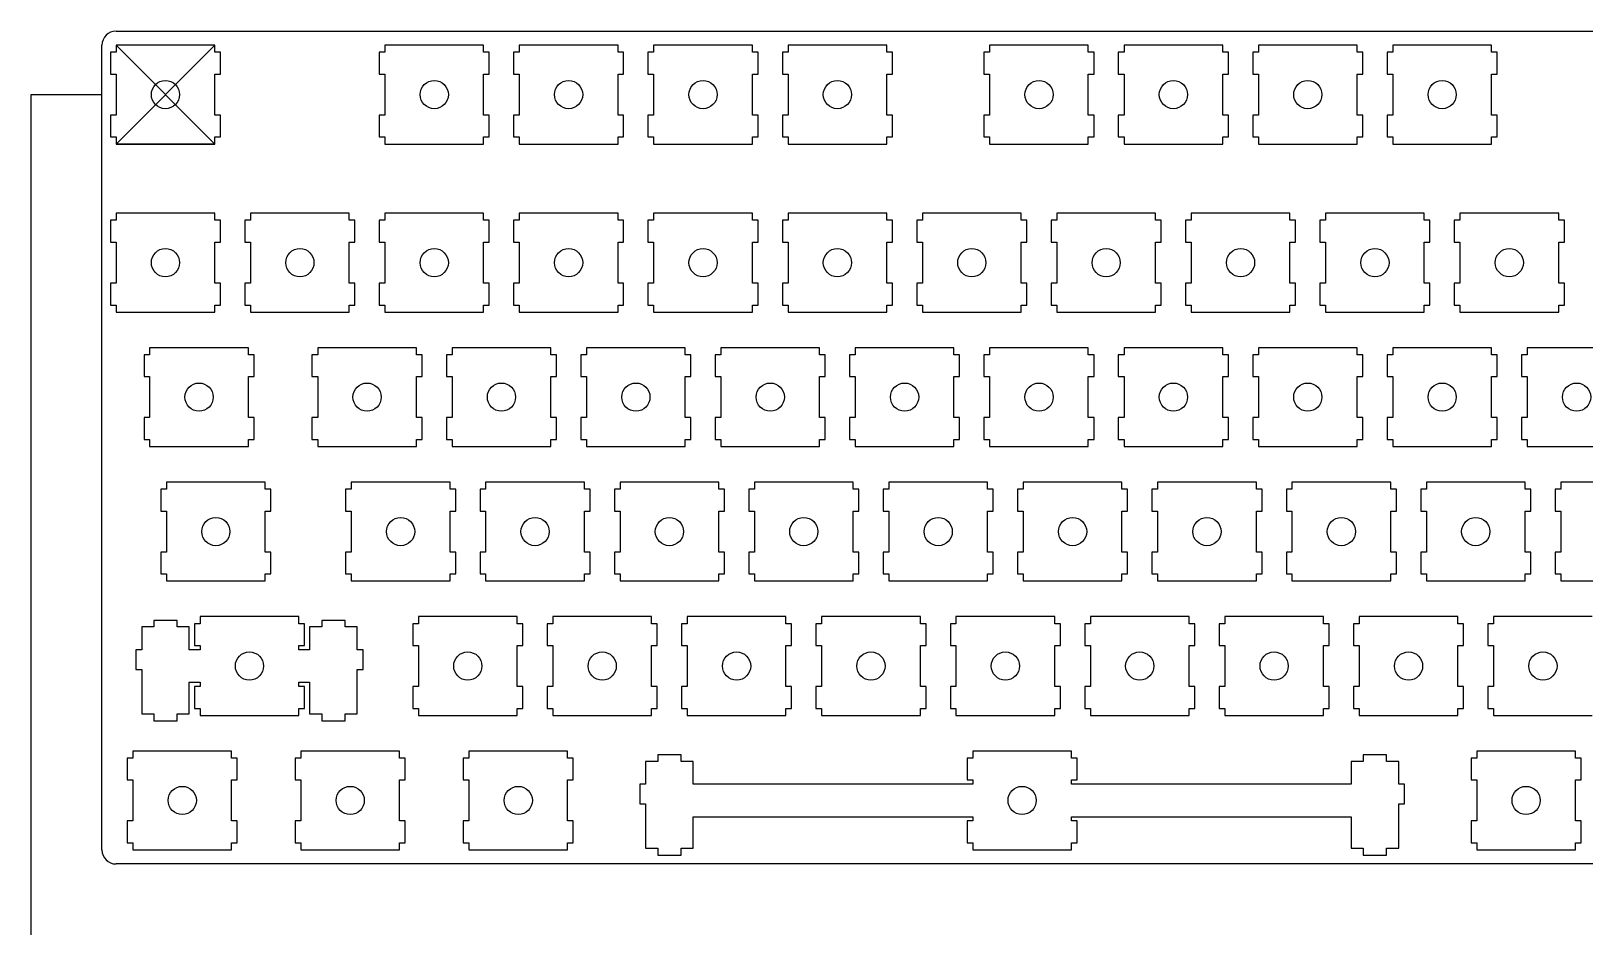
# Model space of a CAD drawing. Header units: centimetres. Extents: x 0 to 357, y 0 to 128.
# Drawn here: x 0 to 220.3, y 0 to 128.1 of the extents above; entities that cross this region are included whole.
import ezdxf

# ---------------------------------------------------------------- set-up
doc = ezdxf.new("R2010")
doc.units = ezdxf.units.CM

msp = doc.modelspace()

# ---------------------------------------------------------------- linework, layer by layer
for p, q in [((12.05, 128.06), (354.66, 128.06)), ((10.05, 12.05), (10.05, 126.06)), ((12.05, 126.06), (26.05, 112.06)), ((12.05, 112.06), (26.05, 126.06)), ((0, 0), (0, 119.06)), ((0, 119.06), (10.05, 119.06)), ((26.05, 112.06), (12.05, 112.06)), ((354.66, 10.05), (12.05, 10.05))]:
    msp.add_line(p, q)
at = {"color": 0}
for p, q in [((12.05, 126.06), (12.05, 125.06)), ((26.05, 126.06), (12.05, 126.06)), ((26.05, 125.06), (26.05, 126.06)), ((50.15, 126.06), (50.15, 125.06)), ((64.15, 126.06), (50.15, 126.06)), ((64.15, 125.06), (64.15, 126.06)), ((69.2, 126.06), (69.2, 125.06)), ((83.2, 126.06), (69.2, 126.06)), ((83.2, 125.06), (83.2, 126.06)), ((88.25, 126.06), (88.25, 125.06)), ((102.25, 126.06), (88.25, 126.06)), ((102.25, 125.06), (102.25, 126.06)), ((107.3, 126.06), (107.3, 125.06)), ((121.3, 126.06), (107.3, 126.06)), ((121.3, 125.06), (121.3, 126.06)), ((135.88, 126.06), (135.88, 125.06)), ((149.87, 126.06), (135.88, 126.06)), ((149.87, 125.06), (149.87, 126.06)), ((154.93, 126.06), (154.93, 125.06)), ((168.92, 126.06), (154.93, 126.06)), ((168.92, 125.06), (168.92, 126.06)), ((173.98, 126.06), (173.98, 125.06)), ((187.97, 126.06), (173.98, 126.06)), ((187.97, 125.06), (187.97, 126.06)), ((193.03, 126.06), (193.03, 125.06)), ((207.02, 126.06), (193.03, 126.06)), ((207.02, 125.06), (207.02, 126.06)), ((12.05, 125.06), (11.25, 125.06)), ((11.25, 125.06), (11.25, 121.96)), ((26.85, 125.06), (26.05, 125.06)), ((26.85, 121.96), (26.85, 125.06)), ((50.15, 125.06), (49.35, 125.06)), ((49.35, 125.06), (49.35, 121.96)), ((64.95, 125.06), (64.15, 125.06)), ((64.95, 121.96), (64.95, 125.06)), ((69.2, 125.06), (68.4, 125.06)), ((68.4, 125.06), (68.4, 121.96)), ((84, 125.06), (83.2, 125.06)), ((84, 121.96), (84, 125.06)), ((88.25, 125.06), (87.45, 125.06)), ((87.45, 125.06), (87.45, 121.96)), ((103.05, 125.06), (102.25, 125.06)), ((103.05, 121.96), (103.05, 125.06)), ((107.3, 125.06), (106.5, 125.06)), ((106.5, 125.06), (106.5, 121.96)), ((122.1, 125.06), (121.3, 125.06)), ((122.1, 121.96), (122.1, 125.06)), ((135.88, 125.06), (135.07, 125.06)), ((135.07, 125.06), (135.07, 121.96)), ((150.68, 125.06), (149.87, 125.06)), ((150.68, 121.96), (150.68, 125.06)), ((154.93, 125.06), (154.12, 125.06)), ((154.12, 125.06), (154.12, 121.96)), ((169.73, 125.06), (168.92, 125.06)), ((169.73, 121.96), (169.73, 125.06)), ((173.98, 125.06), (173.17, 125.06)), ((173.17, 125.06), (173.17, 121.96)), ((188.78, 125.06), (187.97, 125.06)), ((188.78, 121.96), (188.78, 125.06)), ((193.03, 125.06), (192.22, 125.06)), ((192.22, 125.06), (192.22, 121.96)), ((207.83, 125.06), (207.02, 125.06)), ((207.83, 121.96), (207.83, 125.06)), ((11.25, 121.96), (12.05, 121.96)), ((12.05, 121.96), (12.05, 116.16)), ((26.05, 116.16), (26.05, 121.96)), ((26.05, 121.96), (26.85, 121.96)), ((49.35, 121.96), (50.15, 121.96)), ((50.15, 121.96), (50.15, 116.16)), ((64.15, 116.16), (64.15, 121.96)), ((64.15, 121.96), (64.95, 121.96)), ((68.4, 121.96), (69.2, 121.96)), ((69.2, 121.96), (69.2, 116.16)), ((83.2, 116.16), (83.2, 121.96)), ((83.2, 121.96), (84, 121.96)), ((87.45, 121.96), (88.25, 121.96)), ((88.25, 121.96), (88.25, 116.16)), ((102.25, 116.16), (102.25, 121.96)), ((102.25, 121.96), (103.05, 121.96)), ((106.5, 121.96), (107.3, 121.96)), ((107.3, 121.96), (107.3, 116.16)), ((121.3, 116.16), (121.3, 121.96)), ((121.3, 121.96), (122.1, 121.96)), ((135.07, 121.96), (135.88, 121.96)), ((135.88, 121.96), (135.88, 116.16)), ((149.87, 116.16), (149.87, 121.96)), ((149.87, 121.96), (150.68, 121.96)), ((154.12, 121.96), (154.93, 121.96)), ((154.93, 121.96), (154.93, 116.16)), ((168.92, 116.16), (168.92, 121.96)), ((168.92, 121.96), (169.73, 121.96)), ((173.17, 121.96), (173.98, 121.96)), ((173.98, 121.96), (173.98, 116.16)), ((187.97, 116.16), (187.97, 121.96)), ((187.97, 121.96), (188.78, 121.96)), ((192.22, 121.96), (193.03, 121.96)), ((193.03, 121.96), (193.03, 116.16)), ((207.02, 116.16), (207.02, 121.96)), ((207.02, 121.96), (207.83, 121.96)), ((12.05, 116.16), (11.25, 116.16)), ((11.25, 116.16), (11.25, 113.06)), ((26.85, 116.16), (26.05, 116.16)), ((26.85, 113.06), (26.85, 116.16)), ((50.15, 116.16), (49.35, 116.16)), ((49.35, 116.16), (49.35, 113.06)), ((64.95, 116.16), (64.15, 116.16)), ((64.95, 113.06), (64.95, 116.16)), ((69.2, 116.16), (68.4, 116.16)), ((68.4, 116.16), (68.4, 113.06)), ((84, 116.16), (83.2, 116.16)), ((84, 113.06), (84, 116.16)), ((88.25, 116.16), (87.45, 116.16)), ((87.45, 116.16), (87.45, 113.06)), ((103.05, 116.16), (102.25, 116.16)), ((103.05, 113.06), (103.05, 116.16)), ((107.3, 116.16), (106.5, 116.16)), ((106.5, 116.16), (106.5, 113.06)), ((122.1, 116.16), (121.3, 116.16)), ((122.1, 113.06), (122.1, 116.16)), ((135.88, 116.16), (135.07, 116.16)), ((135.07, 116.16), (135.07, 113.06)), ((150.68, 116.16), (149.87, 116.16)), ((150.68, 113.06), (150.68, 116.16)), ((154.93, 116.16), (154.12, 116.16)), ((154.12, 116.16), (154.12, 113.06)), ((169.73, 116.16), (168.92, 116.16)), ((169.73, 113.06), (169.73, 116.16)), ((173.98, 116.16), (173.17, 116.16)), ((173.17, 116.16), (173.17, 113.06)), ((188.78, 116.16), (187.97, 116.16)), ((188.78, 113.06), (188.78, 116.16)), ((193.03, 116.16), (192.22, 116.16)), ((192.22, 116.16), (192.22, 113.06)), ((207.83, 116.16), (207.02, 116.16)), ((207.83, 113.06), (207.83, 116.16)), ((11.25, 113.06), (12.05, 113.06)), ((12.05, 113.06), (12.05, 112.06)), ((26.05, 112.06), (26.05, 113.06)), ((26.05, 113.06), (26.85, 113.06)), ((49.35, 113.06), (50.15, 113.06)), ((50.15, 113.06), (50.15, 112.06)), ((64.15, 112.06), (64.15, 113.06)), ((64.15, 113.06), (64.95, 113.06)), ((68.4, 113.06), (69.2, 113.06)), ((69.2, 113.06), (69.2, 112.06)), ((83.2, 112.06), (83.2, 113.06)), ((83.2, 113.06), (84, 113.06)), ((87.45, 113.06), (88.25, 113.06)), ((88.25, 113.06), (88.25, 112.06)), ((102.25, 112.06), (102.25, 113.06)), ((102.25, 113.06), (103.05, 113.06)), ((106.5, 113.06), (107.3, 113.06)), ((107.3, 113.06), (107.3, 112.06)), ((121.3, 112.06), (121.3, 113.06)), ((121.3, 113.06), (122.1, 113.06)), ((135.07, 113.06), (135.88, 113.06)), ((135.88, 113.06), (135.88, 112.06)), ((149.87, 112.06), (149.87, 113.06)), ((149.87, 113.06), (150.68, 113.06)), ((154.12, 113.06), (154.93, 113.06)), ((154.93, 113.06), (154.93, 112.06)), ((168.92, 112.06), (168.92, 113.06)), ((168.92, 113.06), (169.73, 113.06)), ((173.17, 113.06), (173.98, 113.06)), ((173.98, 113.06), (173.98, 112.06)), ((187.97, 112.06), (187.97, 113.06)), ((187.97, 113.06), (188.78, 113.06)), ((192.22, 113.06), (193.03, 113.06)), ((193.03, 113.06), (193.03, 112.06)), ((207.02, 112.06), (207.02, 113.06)), ((207.02, 113.06), (207.83, 113.06)), ((12.05, 112.06), (26.05, 112.06)), ((50.15, 112.06), (64.15, 112.06)), ((69.2, 112.06), (83.2, 112.06)), ((88.25, 112.06), (102.25, 112.06)), ((107.3, 112.06), (121.3, 112.06)), ((135.88, 112.06), (149.87, 112.06)), ((154.93, 112.06), (168.92, 112.06)), ((173.98, 112.06), (187.97, 112.06)), ((193.03, 112.06), (207.02, 112.06)), ((12.05, 102.25), (12.05, 101.25)), ((26.05, 102.25), (12.05, 102.25)), ((26.05, 101.25), (26.05, 102.25)), ((31.1, 102.25), (31.1, 101.25)), ((45.1, 102.25), (31.1, 102.25)), ((45.1, 101.25), (45.1, 102.25)), ((50.15, 102.25), (50.15, 101.25)), ((64.15, 102.25), (50.15, 102.25)), ((64.15, 101.25), (64.15, 102.25)), ((69.2, 102.25), (69.2, 101.25)), ((83.2, 102.25), (69.2, 102.25)), ((83.2, 101.25), (83.2, 102.25)), ((88.25, 102.25), (88.25, 101.25)), ((102.25, 102.25), (88.25, 102.25)), ((102.25, 101.25), (102.25, 102.25)), ((107.3, 102.25), (107.3, 101.25)), ((121.3, 102.25), (107.3, 102.25)), ((121.3, 101.25), (121.3, 102.25)), ((126.35, 102.25), (126.35, 101.25)), ((140.35, 102.25), (126.35, 102.25)), ((140.35, 101.25), (140.35, 102.25)), ((145.4, 102.25), (145.4, 101.25)), ((159.4, 102.25), (145.4, 102.25)), ((159.4, 101.25), (159.4, 102.25)), ((164.45, 102.25), (164.45, 101.25)), ((178.45, 102.25), (164.45, 102.25)), ((178.45, 101.25), (178.45, 102.25)), ((183.5, 102.25), (183.5, 101.25)), ((197.5, 102.25), (183.5, 102.25)), ((197.5, 101.25), (197.5, 102.25)), ((202.55, 102.25), (202.55, 101.25)), ((216.55, 102.25), (202.55, 102.25)), ((216.55, 101.25), (216.55, 102.25)), ((12.05, 101.25), (11.25, 101.25)), ((11.25, 101.25), (11.25, 98.15)), ((26.85, 101.25), (26.05, 101.25)), ((26.85, 98.15), (26.85, 101.25)), ((31.1, 101.25), (30.3, 101.25)), ((30.3, 101.25), (30.3, 98.15)), ((45.9, 101.25), (45.1, 101.25)), ((45.9, 98.15), (45.9, 101.25)), ((50.15, 101.25), (49.35, 101.25)), ((49.35, 101.25), (49.35, 98.15)), ((64.95, 101.25), (64.15, 101.25)), ((64.95, 98.15), (64.95, 101.25)), ((69.2, 101.25), (68.4, 101.25)), ((68.4, 101.25), (68.4, 98.15)), ((84, 101.25), (83.2, 101.25)), ((84, 98.15), (84, 101.25)), ((88.25, 101.25), (87.45, 101.25)), ((87.45, 101.25), (87.45, 98.15)), ((103.05, 101.25), (102.25, 101.25)), ((103.05, 98.15), (103.05, 101.25)), ((107.3, 101.25), (106.5, 101.25)), ((106.5, 101.25), (106.5, 98.15)), ((122.1, 101.25), (121.3, 101.25)), ((122.1, 98.15), (122.1, 101.25)), ((126.35, 101.25), (125.55, 101.25)), ((125.55, 101.25), (125.55, 98.15)), ((141.15, 101.25), (140.35, 101.25)), ((141.15, 98.15), (141.15, 101.25)), ((145.4, 101.25), (144.6, 101.25)), ((144.6, 101.25), (144.6, 98.15)), ((160.2, 101.25), (159.4, 101.25)), ((160.2, 98.15), (160.2, 101.25)), ((164.45, 101.25), (163.65, 101.25)), ((163.65, 101.25), (163.65, 98.15)), ((179.25, 101.25), (178.45, 101.25)), ((179.25, 98.15), (179.25, 101.25)), ((183.5, 101.25), (182.7, 101.25)), ((182.7, 101.25), (182.7, 98.15)), ((198.3, 101.25), (197.5, 101.25)), ((198.3, 98.15), (198.3, 101.25)), ((202.55, 101.25), (201.75, 101.25)), ((201.75, 101.25), (201.75, 98.15)), ((217.35, 101.25), (216.55, 101.25)), ((217.35, 98.15), (217.35, 101.25)), ((11.25, 98.15), (12.05, 98.15)), ((12.05, 98.15), (12.05, 92.35)), ((26.05, 92.35), (26.05, 98.15)), ((26.05, 98.15), (26.85, 98.15)), ((30.3, 98.15), (31.1, 98.15)), ((31.1, 98.15), (31.1, 92.35)), ((45.1, 92.35), (45.1, 98.15)), ((45.1, 98.15), (45.9, 98.15)), ((49.35, 98.15), (50.15, 98.15)), ((50.15, 98.15), (50.15, 92.35)), ((64.15, 92.35), (64.15, 98.15)), ((64.15, 98.15), (64.95, 98.15)), ((68.4, 98.15), (69.2, 98.15)), ((69.2, 98.15), (69.2, 92.35)), ((83.2, 92.35), (83.2, 98.15)), ((83.2, 98.15), (84, 98.15)), ((87.45, 98.15), (88.25, 98.15)), ((88.25, 98.15), (88.25, 92.35)), ((102.25, 92.35), (102.25, 98.15)), ((102.25, 98.15), (103.05, 98.15)), ((106.5, 98.15), (107.3, 98.15)), ((107.3, 98.15), (107.3, 92.35)), ((121.3, 92.35), (121.3, 98.15)), ((121.3, 98.15), (122.1, 98.15)), ((125.55, 98.15), (126.35, 98.15)), ((126.35, 98.15), (126.35, 92.35)), ((140.35, 92.35), (140.35, 98.15)), ((140.35, 98.15), (141.15, 98.15)), ((144.6, 98.15), (145.4, 98.15)), ((145.4, 98.15), (145.4, 92.35)), ((159.4, 92.35), (159.4, 98.15)), ((159.4, 98.15), (160.2, 98.15)), ((163.65, 98.15), (164.45, 98.15)), ((164.45, 98.15), (164.45, 92.35)), ((178.45, 92.35), (178.45, 98.15)), ((178.45, 98.15), (179.25, 98.15)), ((182.7, 98.15), (183.5, 98.15)), ((183.5, 98.15), (183.5, 92.35)), ((197.5, 92.35), (197.5, 98.15)), ((197.5, 98.15), (198.3, 98.15)), ((201.75, 98.15), (202.55, 98.15)), ((202.55, 98.15), (202.55, 92.35)), ((216.55, 92.35), (216.55, 98.15)), ((216.55, 98.15), (217.35, 98.15)), ((12.05, 92.35), (11.25, 92.35)), ((11.25, 92.35), (11.25, 89.25)), ((26.85, 92.35), (26.05, 92.35)), ((26.85, 89.25), (26.85, 92.35)), ((31.1, 92.35), (30.3, 92.35)), ((30.3, 92.35), (30.3, 89.25)), ((45.9, 92.35), (45.1, 92.35)), ((45.9, 89.25), (45.9, 92.35)), ((50.15, 92.35), (49.35, 92.35)), ((49.35, 92.35), (49.35, 89.25)), ((64.95, 92.35), (64.15, 92.35)), ((64.95, 89.25), (64.95, 92.35)), ((69.2, 92.35), (68.4, 92.35)), ((68.4, 92.35), (68.4, 89.25)), ((84, 92.35), (83.2, 92.35)), ((84, 89.25), (84, 92.35)), ((88.25, 92.35), (87.45, 92.35)), ((87.45, 92.35), (87.45, 89.25)), ((103.05, 92.35), (102.25, 92.35)), ((103.05, 89.25), (103.05, 92.35)), ((107.3, 92.35), (106.5, 92.35)), ((106.5, 92.35), (106.5, 89.25)), ((122.1, 92.35), (121.3, 92.35)), ((122.1, 89.25), (122.1, 92.35)), ((126.35, 92.35), (125.55, 92.35)), ((125.55, 92.35), (125.55, 89.25)), ((141.15, 92.35), (140.35, 92.35)), ((141.15, 89.25), (141.15, 92.35)), ((145.4, 92.35), (144.6, 92.35)), ((144.6, 92.35), (144.6, 89.25)), ((160.2, 92.35), (159.4, 92.35)), ((160.2, 89.25), (160.2, 92.35)), ((164.45, 92.35), (163.65, 92.35)), ((163.65, 92.35), (163.65, 89.25)), ((179.25, 92.35), (178.45, 92.35)), ((179.25, 89.25), (179.25, 92.35)), ((183.5, 92.35), (182.7, 92.35)), ((182.7, 92.35), (182.7, 89.25)), ((198.3, 92.35), (197.5, 92.35)), ((198.3, 89.25), (198.3, 92.35)), ((202.55, 92.35), (201.75, 92.35)), ((201.75, 92.35), (201.75, 89.25)), ((217.35, 92.35), (216.55, 92.35)), ((217.35, 89.25), (217.35, 92.35)), ((11.25, 89.25), (12.05, 89.25)), ((12.05, 89.25), (12.05, 88.25)), ((12.05, 88.25), (26.05, 88.25)), ((26.05, 88.25), (26.05, 89.25)), ((26.05, 89.25), (26.85, 89.25)), ((30.3, 89.25), (31.1, 89.25)), ((31.1, 89.25), (31.1, 88.25)), ((31.1, 88.25), (45.1, 88.25)), ((45.1, 88.25), (45.1, 89.25)), ((45.1, 89.25), (45.9, 89.25)), ((49.35, 89.25), (50.15, 89.25)), ((50.15, 89.25), (50.15, 88.25)), ((50.15, 88.25), (64.15, 88.25)), ((64.15, 88.25), (64.15, 89.25)), ((64.15, 89.25), (64.95, 89.25)), ((68.4, 89.25), (69.2, 89.25)), ((69.2, 89.25), (69.2, 88.25)), ((69.2, 88.25), (83.2, 88.25)), ((83.2, 88.25), (83.2, 89.25)), ((83.2, 89.25), (84, 89.25)), ((87.45, 89.25), (88.25, 89.25)), ((88.25, 89.25), (88.25, 88.25)), ((88.25, 88.25), (102.25, 88.25)), ((102.25, 88.25), (102.25, 89.25)), ((102.25, 89.25), (103.05, 89.25)), ((106.5, 89.25), (107.3, 89.25)), ((107.3, 89.25), (107.3, 88.25)), ((107.3, 88.25), (121.3, 88.25)), ((121.3, 88.25), (121.3, 89.25)), ((121.3, 89.25), (122.1, 89.25)), ((125.55, 89.25), (126.35, 89.25)), ((126.35, 89.25), (126.35, 88.25)), ((126.35, 88.25), (140.35, 88.25)), ((140.35, 88.25), (140.35, 89.25)), ((140.35, 89.25), (141.15, 89.25)), ((144.6, 89.25), (145.4, 89.25)), ((145.4, 89.25), (145.4, 88.25)), ((145.4, 88.25), (159.4, 88.25)), ((159.4, 88.25), (159.4, 89.25)), ((159.4, 89.25), (160.2, 89.25)), ((163.65, 89.25), (164.45, 89.25)), ((164.45, 89.25), (164.45, 88.25)), ((164.45, 88.25), (178.45, 88.25)), ((178.45, 88.25), (178.45, 89.25)), ((178.45, 89.25), (179.25, 89.25)), ((182.7, 89.25), (183.5, 89.25)), ((183.5, 89.25), (183.5, 88.25)), ((183.5, 88.25), (197.5, 88.25)), ((197.5, 88.25), (197.5, 89.25)), ((197.5, 89.25), (198.3, 89.25)), ((201.75, 89.25), (202.55, 89.25)), ((202.55, 89.25), (202.55, 88.25)), ((202.55, 88.25), (216.55, 88.25)), ((216.55, 88.25), (216.55, 89.25)), ((216.55, 89.25), (217.35, 89.25)), ((16.81, 82.2), (16.01, 82.2)), ((16.01, 82.2), (16.01, 79.1)), ((16.81, 83.2), (16.81, 82.2)), ((30.81, 83.2), (16.81, 83.2)), ((30.81, 82.2), (30.81, 83.2)), ((31.61, 82.2), (30.81, 82.2)), ((31.61, 79.1), (31.61, 82.2)), ((40.63, 82.2), (39.82, 82.2)), ((39.82, 82.2), (39.82, 79.1)), ((40.63, 83.2), (40.63, 82.2)), ((54.62, 83.2), (40.63, 83.2)), ((54.62, 82.2), (54.62, 83.2)), ((55.43, 82.2), (54.62, 82.2)), ((55.43, 79.1), (55.43, 82.2)), ((59.68, 82.2), (58.87, 82.2)), ((58.87, 82.2), (58.87, 79.1)), ((59.68, 83.2), (59.68, 82.2)), ((73.67, 83.2), (59.68, 83.2)), ((73.67, 82.2), (73.67, 83.2)), ((74.48, 82.2), (73.67, 82.2)), ((74.48, 79.1), (74.48, 82.2)), ((78.73, 82.2), (77.92, 82.2)), ((77.92, 82.2), (77.92, 79.1)), ((78.73, 83.2), (78.73, 82.2)), ((92.72, 83.2), (78.73, 83.2)), ((92.72, 82.2), (92.72, 83.2)), ((93.53, 82.2), (92.72, 82.2)), ((93.53, 79.1), (93.53, 82.2)), ((97.78, 82.2), (96.97, 82.2)), ((96.97, 82.2), (96.97, 79.1)), ((97.78, 83.2), (97.78, 82.2)), ((111.77, 83.2), (97.78, 83.2)), ((111.77, 82.2), (111.77, 83.2)), ((112.58, 82.2), (111.77, 82.2)), ((112.58, 79.1), (112.58, 82.2)), ((116.83, 82.2), (116.02, 82.2)), ((116.02, 82.2), (116.02, 79.1)), ((116.83, 83.2), (116.83, 82.2)), ((130.82, 83.2), (116.83, 83.2)), ((130.82, 82.2), (130.82, 83.2)), ((131.63, 82.2), (130.82, 82.2)), ((131.63, 79.1), (131.63, 82.2)), ((135.88, 82.2), (135.07, 82.2)), ((135.07, 82.2), (135.07, 79.1)), ((135.88, 83.2), (135.88, 82.2)), ((149.87, 83.2), (135.88, 83.2)), ((149.87, 82.2), (149.87, 83.2)), ((150.68, 82.2), (149.87, 82.2)), ((150.68, 79.1), (150.68, 82.2)), ((154.93, 82.2), (154.12, 82.2)), ((154.12, 82.2), (154.12, 79.1)), ((154.93, 83.2), (154.93, 82.2)), ((168.92, 83.2), (154.93, 83.2)), ((168.92, 82.2), (168.92, 83.2)), ((169.73, 82.2), (168.92, 82.2)), ((169.73, 79.1), (169.73, 82.2)), ((173.98, 82.2), (173.17, 82.2)), ((173.17, 82.2), (173.17, 79.1)), ((173.98, 83.2), (173.98, 82.2)), ((187.97, 83.2), (173.98, 83.2)), ((187.97, 82.2), (187.97, 83.2)), ((188.78, 82.2), (187.97, 82.2)), ((188.78, 79.1), (188.78, 82.2)), ((193.03, 82.2), (192.22, 82.2)), ((192.22, 82.2), (192.22, 79.1)), ((193.03, 83.2), (193.03, 82.2)), ((207.02, 83.2), (193.03, 83.2)), ((207.02, 82.2), (207.02, 83.2)), ((207.83, 82.2), (207.02, 82.2)), ((207.83, 79.1), (207.83, 82.2)), ((212.08, 82.2), (211.27, 82.2)), ((211.27, 82.2), (211.27, 79.1)), ((212.08, 83.2), (212.08, 82.2)), ((226.07, 83.2), (212.08, 83.2)), ((16.01, 79.1), (16.81, 79.1)), ((16.81, 79.1), (16.81, 73.3)), ((30.81, 73.3), (30.81, 79.1)), ((30.81, 79.1), (31.61, 79.1)), ((39.82, 79.1), (40.63, 79.1)), ((40.63, 79.1), (40.63, 73.3)), ((54.62, 73.3), (54.62, 79.1)), ((54.62, 79.1), (55.43, 79.1)), ((58.87, 79.1), (59.68, 79.1)), ((59.68, 79.1), (59.68, 73.3)), ((73.67, 73.3), (73.67, 79.1)), ((73.67, 79.1), (74.48, 79.1)), ((77.92, 79.1), (78.73, 79.1)), ((78.73, 79.1), (78.73, 73.3)), ((92.72, 73.3), (92.72, 79.1)), ((92.72, 79.1), (93.53, 79.1)), ((96.97, 79.1), (97.78, 79.1)), ((97.78, 79.1), (97.78, 73.3)), ((111.77, 73.3), (111.77, 79.1)), ((111.77, 79.1), (112.58, 79.1)), ((116.02, 79.1), (116.83, 79.1)), ((116.83, 79.1), (116.83, 73.3)), ((130.82, 73.3), (130.82, 79.1)), ((130.82, 79.1), (131.63, 79.1)), ((135.07, 79.1), (135.88, 79.1)), ((135.88, 79.1), (135.88, 73.3)), ((149.87, 73.3), (149.87, 79.1)), ((149.87, 79.1), (150.68, 79.1)), ((154.12, 79.1), (154.93, 79.1)), ((154.93, 79.1), (154.93, 73.3)), ((168.92, 73.3), (168.92, 79.1)), ((168.92, 79.1), (169.73, 79.1)), ((173.17, 79.1), (173.98, 79.1)), ((173.98, 79.1), (173.98, 73.3)), ((187.97, 73.3), (187.97, 79.1)), ((187.97, 79.1), (188.78, 79.1)), ((192.22, 79.1), (193.03, 79.1)), ((193.03, 79.1), (193.03, 73.3)), ((207.02, 73.3), (207.02, 79.1)), ((207.02, 79.1), (207.83, 79.1)), ((211.27, 79.1), (212.08, 79.1)), ((212.08, 79.1), (212.08, 73.3)), ((16.81, 73.3), (16.01, 73.3)), ((16.01, 73.3), (16.01, 70.2)), ((31.61, 73.3), (30.81, 73.3)), ((31.61, 70.2), (31.61, 73.3)), ((40.63, 73.3), (39.82, 73.3)), ((39.82, 73.3), (39.82, 70.2)), ((55.43, 73.3), (54.62, 73.3)), ((55.43, 70.2), (55.43, 73.3)), ((59.68, 73.3), (58.87, 73.3)), ((58.87, 73.3), (58.87, 70.2)), ((74.48, 73.3), (73.67, 73.3)), ((74.48, 70.2), (74.48, 73.3)), ((78.73, 73.3), (77.92, 73.3)), ((77.92, 73.3), (77.92, 70.2)), ((93.53, 73.3), (92.72, 73.3)), ((93.53, 70.2), (93.53, 73.3)), ((97.78, 73.3), (96.97, 73.3)), ((96.97, 73.3), (96.97, 70.2)), ((112.58, 73.3), (111.77, 73.3)), ((112.58, 70.2), (112.58, 73.3)), ((116.83, 73.3), (116.02, 73.3)), ((116.02, 73.3), (116.02, 70.2)), ((131.63, 73.3), (130.82, 73.3)), ((131.63, 70.2), (131.63, 73.3)), ((135.88, 73.3), (135.07, 73.3)), ((135.07, 73.3), (135.07, 70.2)), ((150.68, 73.3), (149.87, 73.3)), ((150.68, 70.2), (150.68, 73.3)), ((154.93, 73.3), (154.12, 73.3)), ((154.12, 73.3), (154.12, 70.2)), ((169.73, 73.3), (168.92, 73.3)), ((169.73, 70.2), (169.73, 73.3)), ((173.98, 73.3), (173.17, 73.3)), ((173.17, 73.3), (173.17, 70.2)), ((188.78, 73.3), (187.97, 73.3)), ((188.78, 70.2), (188.78, 73.3)), ((193.03, 73.3), (192.22, 73.3)), ((192.22, 73.3), (192.22, 70.2)), ((207.83, 73.3), (207.02, 73.3)), ((207.83, 70.2), (207.83, 73.3)), ((212.08, 73.3), (211.27, 73.3)), ((211.27, 73.3), (211.27, 70.2)), ((16.01, 70.2), (16.81, 70.2)), ((16.81, 70.2), (16.81, 69.2)), ((16.81, 69.2), (30.81, 69.2)), ((30.81, 69.2), (30.81, 70.2)), ((30.81, 70.2), (31.61, 70.2)), ((39.82, 70.2), (40.63, 70.2)), ((40.63, 70.2), (40.63, 69.2)), ((40.63, 69.2), (54.62, 69.2)), ((54.62, 69.2), (54.62, 70.2)), ((54.62, 70.2), (55.43, 70.2)), ((58.87, 70.2), (59.68, 70.2)), ((59.68, 70.2), (59.68, 69.2)), ((59.68, 69.2), (73.67, 69.2)), ((73.67, 69.2), (73.67, 70.2)), ((73.67, 70.2), (74.48, 70.2)), ((77.92, 70.2), (78.73, 70.2)), ((78.73, 70.2), (78.73, 69.2)), ((78.73, 69.2), (92.72, 69.2)), ((92.72, 69.2), (92.72, 70.2)), ((92.72, 70.2), (93.53, 70.2)), ((96.97, 70.2), (97.78, 70.2)), ((97.78, 70.2), (97.78, 69.2)), ((97.78, 69.2), (111.77, 69.2)), ((111.77, 69.2), (111.77, 70.2)), ((111.77, 70.2), (112.58, 70.2)), ((116.02, 70.2), (116.83, 70.2)), ((116.83, 70.2), (116.83, 69.2)), ((116.83, 69.2), (130.82, 69.2)), ((130.82, 69.2), (130.82, 70.2)), ((130.82, 70.2), (131.63, 70.2)), ((135.07, 70.2), (135.88, 70.2)), ((135.88, 70.2), (135.88, 69.2)), ((135.88, 69.2), (149.87, 69.2)), ((149.87, 69.2), (149.87, 70.2)), ((149.87, 70.2), (150.68, 70.2)), ((154.12, 70.2), (154.93, 70.2)), ((154.93, 70.2), (154.93, 69.2)), ((154.93, 69.2), (168.92, 69.2)), ((168.92, 69.2), (168.92, 70.2)), ((168.92, 70.2), (169.73, 70.2)), ((173.17, 70.2), (173.98, 70.2)), ((173.98, 70.2), (173.98, 69.2)), ((173.98, 69.2), (187.97, 69.2)), ((187.97, 69.2), (187.97, 70.2)), ((187.97, 70.2), (188.78, 70.2)), ((192.22, 70.2), (193.03, 70.2)), ((193.03, 70.2), (193.03, 69.2)), ((193.03, 69.2), (207.02, 69.2)), ((207.02, 69.2), (207.02, 70.2)), ((207.02, 70.2), (207.83, 70.2)), ((211.27, 70.2), (212.08, 70.2)), ((212.08, 70.2), (212.08, 69.2)), ((212.08, 69.2), (226.07, 69.2)), ((19.19, 64.15), (19.19, 63.15)), ((33.19, 64.15), (19.19, 64.15)), ((33.19, 63.15), (33.19, 64.15)), ((45.39, 64.15), (45.39, 63.15)), ((59.39, 64.15), (45.39, 64.15)), ((59.39, 63.15), (59.39, 64.15)), ((64.44, 64.15), (64.44, 63.15)), ((78.44, 64.15), (64.44, 64.15)), ((78.44, 63.15), (78.44, 64.15)), ((83.49, 64.15), (83.49, 63.15)), ((97.49, 64.15), (83.49, 64.15)), ((97.49, 63.15), (97.49, 64.15)), ((102.54, 64.15), (102.54, 63.15)), ((116.54, 64.15), (102.54, 64.15)), ((116.54, 63.15), (116.54, 64.15)), ((121.59, 64.15), (121.59, 63.15)), ((135.59, 64.15), (121.59, 64.15)), ((135.59, 63.15), (135.59, 64.15)), ((140.64, 64.15), (140.64, 63.15)), ((154.64, 64.15), (140.64, 64.15)), ((154.64, 63.15), (154.64, 64.15)), ((159.69, 64.15), (159.69, 63.15)), ((173.69, 64.15), (159.69, 64.15)), ((173.69, 63.15), (173.69, 64.15)), ((178.74, 64.15), (178.74, 63.15)), ((192.74, 64.15), (178.74, 64.15)), ((192.74, 63.15), (192.74, 64.15)), ((197.79, 64.15), (197.79, 63.15)), ((211.79, 64.15), (197.79, 64.15)), ((211.79, 63.15), (211.79, 64.15)), ((216.84, 64.15), (216.84, 63.15)), ((230.84, 64.15), (216.84, 64.15)), ((19.19, 63.15), (18.39, 63.15)), ((18.39, 63.15), (18.39, 60.05)), ((33.99, 63.15), (33.19, 63.15)), ((33.99, 60.05), (33.99, 63.15)), ((45.39, 63.15), (44.59, 63.15)), ((44.59, 63.15), (44.59, 60.05)), ((60.19, 63.15), (59.39, 63.15)), ((60.19, 60.05), (60.19, 63.15)), ((64.44, 63.15), (63.64, 63.15)), ((63.64, 63.15), (63.64, 60.05)), ((79.24, 63.15), (78.44, 63.15)), ((79.24, 60.05), (79.24, 63.15)), ((83.49, 63.15), (82.69, 63.15)), ((82.69, 63.15), (82.69, 60.05)), ((98.29, 63.15), (97.49, 63.15)), ((98.29, 60.05), (98.29, 63.15)), ((102.54, 63.15), (101.74, 63.15)), ((101.74, 63.15), (101.74, 60.05)), ((117.34, 63.15), (116.54, 63.15)), ((117.34, 60.05), (117.34, 63.15)), ((121.59, 63.15), (120.79, 63.15)), ((120.79, 63.15), (120.79, 60.05)), ((136.39, 63.15), (135.59, 63.15)), ((136.39, 60.05), (136.39, 63.15)), ((140.64, 63.15), (139.84, 63.15)), ((139.84, 63.15), (139.84, 60.05)), ((155.44, 63.15), (154.64, 63.15)), ((155.44, 60.05), (155.44, 63.15)), ((159.69, 63.15), (158.89, 63.15)), ((158.89, 63.15), (158.89, 60.05)), ((174.49, 63.15), (173.69, 63.15)), ((174.49, 60.05), (174.49, 63.15)), ((178.74, 63.15), (177.94, 63.15)), ((177.94, 63.15), (177.94, 60.05)), ((193.54, 63.15), (192.74, 63.15)), ((193.54, 60.05), (193.54, 63.15)), ((197.79, 63.15), (196.99, 63.15)), ((196.99, 63.15), (196.99, 60.05)), ((212.59, 63.15), (211.79, 63.15)), ((212.59, 60.05), (212.59, 63.15)), ((216.84, 63.15), (216.04, 63.15)), ((216.04, 63.15), (216.04, 60.05)), ((18.39, 60.05), (19.19, 60.05)), ((19.19, 60.05), (19.19, 54.25)), ((33.19, 54.25), (33.19, 60.05)), ((33.19, 60.05), (33.99, 60.05)), ((44.59, 60.05), (45.39, 60.05)), ((45.39, 60.05), (45.39, 54.25)), ((59.39, 54.25), (59.39, 60.05)), ((59.39, 60.05), (60.19, 60.05)), ((63.64, 60.05), (64.44, 60.05)), ((64.44, 60.05), (64.44, 54.25)), ((78.44, 54.25), (78.44, 60.05)), ((78.44, 60.05), (79.24, 60.05)), ((82.69, 60.05), (83.49, 60.05)), ((83.49, 60.05), (83.49, 54.25)), ((97.49, 54.25), (97.49, 60.05)), ((97.49, 60.05), (98.29, 60.05)), ((101.74, 60.05), (102.54, 60.05)), ((102.54, 60.05), (102.54, 54.25)), ((116.54, 54.25), (116.54, 60.05)), ((116.54, 60.05), (117.34, 60.05)), ((120.79, 60.05), (121.59, 60.05)), ((121.59, 60.05), (121.59, 54.25)), ((135.59, 54.25), (135.59, 60.05)), ((135.59, 60.05), (136.39, 60.05)), ((139.84, 60.05), (140.64, 60.05)), ((140.64, 60.05), (140.64, 54.25)), ((154.64, 54.25), (154.64, 60.05)), ((154.64, 60.05), (155.44, 60.05)), ((158.89, 60.05), (159.69, 60.05)), ((159.69, 60.05), (159.69, 54.25)), ((173.69, 54.25), (173.69, 60.05)), ((173.69, 60.05), (174.49, 60.05)), ((177.94, 60.05), (178.74, 60.05)), ((178.74, 60.05), (178.74, 54.25)), ((192.74, 54.25), (192.74, 60.05)), ((192.74, 60.05), (193.54, 60.05)), ((196.99, 60.05), (197.79, 60.05)), ((197.79, 60.05), (197.79, 54.25)), ((211.79, 54.25), (211.79, 60.05)), ((211.79, 60.05), (212.59, 60.05)), ((216.04, 60.05), (216.84, 60.05)), ((216.84, 60.05), (216.84, 54.25)), ((19.19, 54.25), (18.39, 54.25)), ((18.39, 54.25), (18.39, 51.15)), ((33.99, 54.25), (33.19, 54.25)), ((33.99, 51.15), (33.99, 54.25)), ((45.39, 54.25), (44.59, 54.25)), ((44.59, 54.25), (44.59, 51.15)), ((60.19, 54.25), (59.39, 54.25)), ((60.19, 51.15), (60.19, 54.25)), ((64.44, 54.25), (63.64, 54.25)), ((63.64, 54.25), (63.64, 51.15)), ((79.24, 54.25), (78.44, 54.25)), ((79.24, 51.15), (79.24, 54.25)), ((83.49, 54.25), (82.69, 54.25)), ((82.69, 54.25), (82.69, 51.15)), ((98.29, 54.25), (97.49, 54.25)), ((98.29, 51.15), (98.29, 54.25)), ((102.54, 54.25), (101.74, 54.25)), ((101.74, 54.25), (101.74, 51.15)), ((117.34, 54.25), (116.54, 54.25)), ((117.34, 51.15), (117.34, 54.25)), ((121.59, 54.25), (120.79, 54.25)), ((120.79, 54.25), (120.79, 51.15)), ((136.39, 54.25), (135.59, 54.25)), ((136.39, 51.15), (136.39, 54.25)), ((140.64, 54.25), (139.84, 54.25)), ((139.84, 54.25), (139.84, 51.15)), ((155.44, 54.25), (154.64, 54.25)), ((155.44, 51.15), (155.44, 54.25)), ((159.69, 54.25), (158.89, 54.25)), ((158.89, 54.25), (158.89, 51.15)), ((174.49, 54.25), (173.69, 54.25)), ((174.49, 51.15), (174.49, 54.25)), ((178.74, 54.25), (177.94, 54.25)), ((177.94, 54.25), (177.94, 51.15)), ((193.54, 54.25), (192.74, 54.25)), ((193.54, 51.15), (193.54, 54.25)), ((197.79, 54.25), (196.99, 54.25)), ((196.99, 54.25), (196.99, 51.15)), ((212.59, 54.25), (211.79, 54.25)), ((212.59, 51.15), (212.59, 54.25)), ((216.84, 54.25), (216.04, 54.25)), ((216.04, 54.25), (216.04, 51.15)), ((18.39, 51.15), (19.19, 51.15)), ((19.19, 51.15), (19.19, 50.15)), ((33.19, 50.15), (33.19, 51.15)), ((33.19, 51.15), (33.99, 51.15)), ((44.59, 51.15), (45.39, 51.15)), ((45.39, 51.15), (45.39, 50.15)), ((59.39, 50.15), (59.39, 51.15)), ((59.39, 51.15), (60.19, 51.15)), ((63.64, 51.15), (64.44, 51.15)), ((64.44, 51.15), (64.44, 50.15)), ((78.44, 50.15), (78.44, 51.15)), ((78.44, 51.15), (79.24, 51.15)), ((82.69, 51.15), (83.49, 51.15)), ((83.49, 51.15), (83.49, 50.15)), ((97.49, 50.15), (97.49, 51.15)), ((97.49, 51.15), (98.29, 51.15)), ((101.74, 51.15), (102.54, 51.15)), ((102.54, 51.15), (102.54, 50.15)), ((116.54, 50.15), (116.54, 51.15)), ((116.54, 51.15), (117.34, 51.15)), ((120.79, 51.15), (121.59, 51.15)), ((121.59, 51.15), (121.59, 50.15)), ((135.59, 50.15), (135.59, 51.15)), ((135.59, 51.15), (136.39, 51.15)), ((139.84, 51.15), (140.64, 51.15)), ((140.64, 51.15), (140.64, 50.15)), ((154.64, 50.15), (154.64, 51.15)), ((154.64, 51.15), (155.44, 51.15)), ((158.89, 51.15), (159.69, 51.15)), ((159.69, 51.15), (159.69, 50.15)), ((173.69, 50.15), (173.69, 51.15)), ((173.69, 51.15), (174.49, 51.15)), ((177.94, 51.15), (178.74, 51.15)), ((178.74, 51.15), (178.74, 50.15)), ((192.74, 50.15), (192.74, 51.15)), ((192.74, 51.15), (193.54, 51.15)), ((196.99, 51.15), (197.79, 51.15)), ((197.79, 51.15), (197.79, 50.15)), ((211.79, 50.15), (211.79, 51.15)), ((211.79, 51.15), (212.59, 51.15)), ((216.04, 51.15), (216.84, 51.15)), ((216.84, 51.15), (216.84, 50.15)), ((19.19, 50.15), (33.19, 50.15)), ((45.39, 50.15), (59.39, 50.15)), ((64.44, 50.15), (78.44, 50.15)), ((83.49, 50.15), (97.49, 50.15)), ((102.54, 50.15), (116.54, 50.15)), ((121.59, 50.15), (135.59, 50.15)), ((140.64, 50.15), (154.64, 50.15)), ((159.69, 50.15), (173.69, 50.15)), ((178.74, 50.15), (192.74, 50.15)), ((197.79, 50.15), (211.79, 50.15)), ((216.84, 50.15), (230.84, 50.15)), ((20.71, 44.55), (17.41, 44.55)), ((17.41, 44.55), (17.41, 43.63)), ((20.71, 43.63), (20.71, 44.55)), ((23.96, 44.1), (23.16, 44.1)), ((23.16, 44.1), (23.16, 41)), ((23.96, 45.1), (23.96, 44.1)), ((37.96, 45.1), (23.96, 45.1)), ((37.96, 44.1), (37.96, 45.1)), ((38.76, 44.1), (37.96, 44.1)), ((38.76, 41), (38.76, 44.1)), ((44.51, 44.55), (41.21, 44.55)), ((41.21, 44.55), (41.21, 43.63)), ((44.51, 43.63), (44.51, 44.55)), ((54.91, 44.1), (54.11, 44.1)), ((54.11, 44.1), (54.11, 41)), ((54.91, 45.1), (54.91, 44.1)), ((68.91, 45.1), (54.91, 45.1)), ((68.91, 44.1), (68.91, 45.1)), ((69.71, 44.1), (68.91, 44.1)), ((69.71, 41), (69.71, 44.1)), ((73.96, 44.1), (73.16, 44.1)), ((73.16, 44.1), (73.16, 41)), ((73.96, 45.1), (73.96, 44.1)), ((87.96, 45.1), (73.96, 45.1)), ((87.96, 44.1), (87.96, 45.1)), ((88.76, 44.1), (87.96, 44.1)), ((88.76, 41), (88.76, 44.1)), ((93.01, 44.1), (92.21, 44.1)), ((92.21, 44.1), (92.21, 41)), ((93.01, 45.1), (93.01, 44.1)), ((107.01, 45.1), (93.01, 45.1)), ((107.01, 44.1), (107.01, 45.1)), ((107.81, 44.1), (107.01, 44.1)), ((107.81, 41), (107.81, 44.1)), ((112.06, 44.1), (111.26, 44.1)), ((111.26, 44.1), (111.26, 41)), ((112.06, 45.1), (112.06, 44.1)), ((126.06, 45.1), (112.06, 45.1)), ((126.06, 44.1), (126.06, 45.1)), ((126.86, 44.1), (126.06, 44.1)), ((126.86, 41), (126.86, 44.1)), ((131.11, 44.1), (130.31, 44.1)), ((130.31, 44.1), (130.31, 41)), ((131.11, 45.1), (131.11, 44.1)), ((145.11, 45.1), (131.11, 45.1)), ((145.11, 44.1), (145.11, 45.1)), ((145.91, 44.1), (145.11, 44.1)), ((145.91, 41), (145.91, 44.1)), ((150.16, 44.1), (149.36, 44.1)), ((149.36, 44.1), (149.36, 41)), ((150.16, 45.1), (150.16, 44.1)), ((164.16, 45.1), (150.16, 45.1)), ((164.16, 44.1), (164.16, 45.1)), ((164.96, 44.1), (164.16, 44.1)), ((164.96, 41), (164.96, 44.1)), ((169.21, 44.1), (168.41, 44.1)), ((168.41, 44.1), (168.41, 41)), ((169.21, 45.1), (169.21, 44.1)), ((183.21, 45.1), (169.21, 45.1)), ((183.21, 44.1), (183.21, 45.1)), ((184.01, 44.1), (183.21, 44.1)), ((184.01, 41), (184.01, 44.1)), ((188.26, 44.1), (187.46, 44.1)), ((187.46, 44.1), (187.46, 41)), ((188.26, 45.1), (188.26, 44.1)), ((202.26, 45.1), (188.26, 45.1)), ((202.26, 44.1), (202.26, 45.1)), ((203.06, 44.1), (202.26, 44.1)), ((203.06, 41), (203.06, 44.1)), ((207.31, 44.1), (206.51, 44.1)), ((206.51, 44.1), (206.51, 41)), ((207.31, 45.1), (207.31, 44.1)), ((221.31, 45.1), (207.31, 45.1)), ((17.41, 43.63), (15.68, 43.63)), ((15.68, 43.63), (15.68, 40.4)), ((22.43, 43.63), (20.71, 43.63)), ((22.43, 40.4), (22.43, 43.63)), ((41.21, 43.63), (39.48, 43.63)), ((39.48, 43.63), (39.48, 40.4)), ((46.23, 43.63), (44.51, 43.63)), ((46.23, 40.4), (46.23, 43.63)), ((15.68, 40.4), (14.86, 40.4)), ((14.86, 40.4), (14.86, 37.6)), ((23.96, 40.4), (22.43, 40.4)), ((23.16, 41), (23.96, 41)), ((23.96, 41), (23.96, 40.4)), ((37.96, 40.4), (37.96, 41)), ((37.96, 41), (38.76, 41)), ((39.48, 40.4), (37.96, 40.4)), ((47.06, 40.4), (46.23, 40.4)), ((47.06, 37.6), (47.06, 40.4)), ((54.11, 41), (54.91, 41)), ((54.91, 41), (54.91, 35.2)), ((68.91, 35.2), (68.91, 41)), ((68.91, 41), (69.71, 41)), ((73.16, 41), (73.96, 41)), ((73.96, 41), (73.96, 35.2)), ((87.96, 35.2), (87.96, 41)), ((87.96, 41), (88.76, 41)), ((92.21, 41), (93.01, 41)), ((93.01, 41), (93.01, 35.2)), ((107.01, 35.2), (107.01, 41)), ((107.01, 41), (107.81, 41)), ((111.26, 41), (112.06, 41)), ((112.06, 41), (112.06, 35.2)), ((126.06, 35.2), (126.06, 41)), ((126.06, 41), (126.86, 41)), ((130.31, 41), (131.11, 41)), ((131.11, 41), (131.11, 35.2)), ((145.11, 35.2), (145.11, 41)), ((145.11, 41), (145.91, 41)), ((149.36, 41), (150.16, 41)), ((150.16, 41), (150.16, 35.2)), ((164.16, 35.2), (164.16, 41)), ((164.16, 41), (164.96, 41)), ((168.41, 41), (169.21, 41)), ((169.21, 41), (169.21, 35.2)), ((183.21, 35.2), (183.21, 41)), ((183.21, 41), (184.01, 41)), ((187.46, 41), (188.26, 41)), ((188.26, 41), (188.26, 35.2)), ((202.26, 35.2), (202.26, 41)), ((202.26, 41), (203.06, 41)), ((206.51, 41), (207.31, 41)), ((207.31, 41), (207.31, 35.2)), ((14.86, 37.6), (15.68, 37.6)), ((15.68, 37.6), (15.68, 31.33)), ((46.23, 31.33), (46.23, 37.6)), ((46.23, 37.6), (47.06, 37.6)), ((22.43, 31.33), (22.43, 35.8)), ((22.43, 35.8), (23.96, 35.8)), ((23.96, 35.8), (23.96, 35.2)), ((37.96, 35.2), (37.96, 35.8)), ((37.96, 35.8), (39.48, 35.8)), ((39.48, 35.8), (39.48, 31.33)), ((23.96, 35.2), (23.16, 35.2)), ((23.16, 35.2), (23.16, 32.1)), ((38.76, 35.2), (37.96, 35.2)), ((38.76, 32.1), (38.76, 35.2)), ((54.91, 35.2), (54.11, 35.2)), ((54.11, 35.2), (54.11, 32.1)), ((69.71, 35.2), (68.91, 35.2)), ((69.71, 32.1), (69.71, 35.2)), ((73.96, 35.2), (73.16, 35.2)), ((73.16, 35.2), (73.16, 32.1)), ((88.76, 35.2), (87.96, 35.2)), ((88.76, 32.1), (88.76, 35.2)), ((93.01, 35.2), (92.21, 35.2)), ((92.21, 35.2), (92.21, 32.1)), ((107.81, 35.2), (107.01, 35.2)), ((107.81, 32.1), (107.81, 35.2)), ((112.06, 35.2), (111.26, 35.2)), ((111.26, 35.2), (111.26, 32.1)), ((126.86, 35.2), (126.06, 35.2)), ((126.86, 32.1), (126.86, 35.2)), ((131.11, 35.2), (130.31, 35.2)), ((130.31, 35.2), (130.31, 32.1)), ((145.91, 35.2), (145.11, 35.2)), ((145.91, 32.1), (145.91, 35.2)), ((150.16, 35.2), (149.36, 35.2)), ((149.36, 35.2), (149.36, 32.1)), ((164.96, 35.2), (164.16, 35.2)), ((164.96, 32.1), (164.96, 35.2)), ((169.21, 35.2), (168.41, 35.2)), ((168.41, 35.2), (168.41, 32.1)), ((184.01, 35.2), (183.21, 35.2)), ((184.01, 32.1), (184.01, 35.2)), ((188.26, 35.2), (187.46, 35.2)), ((187.46, 35.2), (187.46, 32.1)), ((203.06, 35.2), (202.26, 35.2)), ((203.06, 32.1), (203.06, 35.2)), ((207.31, 35.2), (206.51, 35.2)), ((206.51, 35.2), (206.51, 32.1)), ((15.68, 31.33), (17.41, 31.33)), ((17.41, 31.33), (17.41, 30.35)), ((20.71, 30.35), (20.71, 31.33)), ((20.71, 31.33), (22.43, 31.33)), ((23.16, 32.1), (23.96, 32.1)), ((23.96, 32.1), (23.96, 31.1)), ((23.96, 31.1), (37.96, 31.1)), ((37.96, 31.1), (37.96, 32.1)), ((37.96, 32.1), (38.76, 32.1)), ((39.48, 31.33), (41.21, 31.33)), ((41.21, 31.33), (41.21, 30.35)), ((44.51, 30.35), (44.51, 31.33)), ((44.51, 31.33), (46.23, 31.33)), ((54.11, 32.1), (54.91, 32.1)), ((54.91, 32.1), (54.91, 31.1)), ((54.91, 31.1), (68.91, 31.1)), ((68.91, 31.1), (68.91, 32.1)), ((68.91, 32.1), (69.71, 32.1)), ((73.16, 32.1), (73.96, 32.1)), ((73.96, 32.1), (73.96, 31.1)), ((73.96, 31.1), (87.96, 31.1)), ((87.96, 31.1), (87.96, 32.1)), ((87.96, 32.1), (88.76, 32.1)), ((92.21, 32.1), (93.01, 32.1)), ((93.01, 32.1), (93.01, 31.1)), ((93.01, 31.1), (107.01, 31.1)), ((107.01, 31.1), (107.01, 32.1)), ((107.01, 32.1), (107.81, 32.1)), ((111.26, 32.1), (112.06, 32.1)), ((112.06, 32.1), (112.06, 31.1)), ((112.06, 31.1), (126.06, 31.1)), ((126.06, 31.1), (126.06, 32.1)), ((126.06, 32.1), (126.86, 32.1)), ((130.31, 32.1), (131.11, 32.1)), ((131.11, 32.1), (131.11, 31.1)), ((131.11, 31.1), (145.11, 31.1)), ((145.11, 31.1), (145.11, 32.1)), ((145.11, 32.1), (145.91, 32.1)), ((149.36, 32.1), (150.16, 32.1)), ((150.16, 32.1), (150.16, 31.1)), ((150.16, 31.1), (164.16, 31.1)), ((164.16, 31.1), (164.16, 32.1)), ((164.16, 32.1), (164.96, 32.1)), ((168.41, 32.1), (169.21, 32.1)), ((169.21, 32.1), (169.21, 31.1)), ((169.21, 31.1), (183.21, 31.1)), ((183.21, 31.1), (183.21, 32.1)), ((183.21, 32.1), (184.01, 32.1)), ((187.46, 32.1), (188.26, 32.1)), ((188.26, 32.1), (188.26, 31.1)), ((188.26, 31.1), (202.26, 31.1)), ((202.26, 31.1), (202.26, 32.1)), ((202.26, 32.1), (203.06, 32.1)), ((206.51, 32.1), (207.31, 32.1)), ((207.31, 32.1), (207.31, 31.1)), ((207.31, 31.1), (221.31, 31.1)), ((17.41, 30.35), (20.71, 30.35)), ((41.21, 30.35), (44.51, 30.35)), ((14.43, 25.05), (13.63, 25.05)), ((13.63, 25.05), (13.63, 21.95)), ((14.43, 26.05), (14.43, 25.05)), ((28.43, 26.05), (14.43, 26.05)), ((28.43, 25.05), (28.43, 26.05)), ((29.23, 25.05), (28.43, 25.05)), ((29.23, 21.95), (29.23, 25.05)), ((38.24, 25.05), (37.44, 25.05)), ((37.44, 25.05), (37.44, 21.95)), ((38.24, 26.05), (38.24, 25.05)), ((52.24, 26.05), (38.24, 26.05)), ((52.24, 25.05), (52.24, 26.05)), ((53.04, 25.05), (52.24, 25.05)), ((53.04, 21.95), (53.04, 25.05)), ((62.06, 25.05), (61.26, 25.05)), ((61.26, 25.05), (61.26, 21.95)), ((62.06, 26.05), (62.06, 25.05)), ((76.06, 26.05), (62.06, 26.05)), ((76.06, 25.05), (76.06, 26.05)), ((76.86, 25.05), (76.06, 25.05)), ((76.86, 21.95), (76.86, 25.05)), ((88.84, 24.58), (87.12, 24.58)), ((87.12, 24.58), (87.12, 21.35)), ((92.14, 25.5), (88.84, 25.5)), ((88.84, 25.5), (88.84, 24.58)), ((92.14, 24.58), (92.14, 25.5)), ((93.87, 24.58), (92.14, 24.58)), ((93.87, 21.35), (93.87, 24.58)), ((133.49, 25.05), (132.69, 25.05)), ((132.69, 25.05), (132.69, 21.95)), ((133.49, 26.05), (133.49, 25.05)), ((147.49, 26.05), (133.49, 26.05)), ((147.49, 25.05), (147.49, 26.05)), ((148.29, 25.05), (147.49, 25.05)), ((148.29, 21.95), (148.29, 25.05)), ((188.84, 24.58), (187.12, 24.58)), ((187.12, 24.58), (187.12, 21.35)), ((192.14, 25.5), (188.84, 25.5)), ((188.84, 25.5), (188.84, 24.58)), ((192.14, 24.58), (192.14, 25.5)), ((193.87, 24.58), (192.14, 24.58)), ((193.87, 21.35), (193.87, 24.58)), ((204.93, 25.05), (204.13, 25.05)), ((204.13, 25.05), (204.13, 21.95)), ((204.93, 26.05), (204.93, 25.05)), ((218.93, 26.05), (204.93, 26.05)), ((218.93, 25.05), (218.93, 26.05)), ((219.73, 25.05), (218.93, 25.05)), ((219.73, 21.95), (219.73, 25.05)), ((13.63, 21.95), (14.43, 21.95)), ((14.43, 21.95), (14.43, 16.15)), ((28.43, 16.15), (28.43, 21.95)), ((28.43, 21.95), (29.23, 21.95)), ((37.44, 21.95), (38.24, 21.95)), ((38.24, 21.95), (38.24, 16.15)), ((52.24, 16.15), (52.24, 21.95)), ((52.24, 21.95), (53.04, 21.95)), ((61.26, 21.95), (62.06, 21.95)), ((62.06, 21.95), (62.06, 16.15)), ((76.06, 16.15), (76.06, 21.95)), ((76.06, 21.95), (76.86, 21.95)), ((87.12, 21.35), (86.29, 21.35)), ((86.29, 21.35), (86.29, 18.55)), ((133.49, 21.35), (93.87, 21.35)), ((132.69, 21.95), (133.49, 21.95)), ((133.49, 21.95), (133.49, 21.35)), ((147.49, 21.35), (147.49, 21.95)), ((147.49, 21.95), (148.29, 21.95)), ((187.12, 21.35), (147.49, 21.35)), ((194.69, 21.35), (193.87, 21.35)), ((194.69, 18.55), (194.69, 21.35)), ((204.13, 21.95), (204.93, 21.95)), ((204.93, 21.95), (204.93, 16.15)), ((218.93, 16.15), (218.93, 21.95)), ((218.93, 21.95), (219.73, 21.95)), ((86.29, 18.55), (87.12, 18.55)), ((87.12, 18.55), (87.12, 12.28)), ((193.87, 12.28), (193.87, 18.55)), ((193.87, 18.55), (194.69, 18.55)), ((14.43, 16.15), (13.63, 16.15)), ((13.63, 16.15), (13.63, 13.05)), ((29.23, 16.15), (28.43, 16.15)), ((29.23, 13.05), (29.23, 16.15)), ((38.24, 16.15), (37.44, 16.15)), ((37.44, 16.15), (37.44, 13.05)), ((53.04, 16.15), (52.24, 16.15)), ((53.04, 13.05), (53.04, 16.15)), ((62.06, 16.15), (61.26, 16.15)), ((61.26, 16.15), (61.26, 13.05)), ((76.86, 16.15), (76.06, 16.15)), ((76.86, 13.05), (76.86, 16.15)), ((93.87, 12.28), (93.87, 16.75)), ((93.87, 16.75), (133.49, 16.75)), ((133.49, 16.15), (132.69, 16.15)), ((132.69, 16.15), (132.69, 13.05)), ((133.49, 16.75), (133.49, 16.15)), ((147.49, 16.15), (147.49, 16.75)), ((147.49, 16.75), (187.12, 16.75)), ((148.29, 16.15), (147.49, 16.15)), ((148.29, 13.05), (148.29, 16.15)), ((187.12, 16.75), (187.12, 12.28)), ((204.93, 16.15), (204.13, 16.15)), ((204.13, 16.15), (204.13, 13.05)), ((219.73, 16.15), (218.93, 16.15)), ((219.73, 13.05), (219.73, 16.15)), ((13.63, 13.05), (14.43, 13.05)), ((14.43, 13.05), (14.43, 12.05)), ((14.43, 12.05), (28.43, 12.05)), ((28.43, 12.05), (28.43, 13.05)), ((28.43, 13.05), (29.23, 13.05)), ((37.44, 13.05), (38.24, 13.05)), ((38.24, 13.05), (38.24, 12.05)), ((38.24, 12.05), (52.24, 12.05)), ((52.24, 12.05), (52.24, 13.05)), ((52.24, 13.05), (53.04, 13.05)), ((61.26, 13.05), (62.06, 13.05)), ((62.06, 13.05), (62.06, 12.05)), ((62.06, 12.05), (76.06, 12.05)), ((76.06, 12.05), (76.06, 13.05)), ((76.06, 13.05), (76.86, 13.05)), ((87.12, 12.28), (88.84, 12.28)), ((88.84, 12.28), (88.84, 11.3)), ((88.84, 11.3), (92.14, 11.3)), ((92.14, 11.3), (92.14, 12.28)), ((92.14, 12.28), (93.87, 12.28)), ((132.69, 13.05), (133.49, 13.05)), ((133.49, 13.05), (133.49, 12.05)), ((133.49, 12.05), (147.49, 12.05)), ((147.49, 12.05), (147.49, 13.05)), ((147.49, 13.05), (148.29, 13.05)), ((187.12, 12.28), (188.84, 12.28)), ((188.84, 12.28), (188.84, 11.3)), ((188.84, 11.3), (192.14, 11.3)), ((192.14, 11.3), (192.14, 12.28)), ((192.14, 12.28), (193.87, 12.28)), ((204.13, 13.05), (204.93, 13.05)), ((204.93, 13.05), (204.93, 12.05)), ((204.93, 12.05), (218.93, 12.05)), ((218.93, 12.05), (218.93, 13.05)), ((218.93, 13.05), (219.73, 13.05))]:
    msp.add_line(p, q, dxfattribs=at)
for centre in [(19.05, 119.06), (57.15, 119.06), (76.2, 119.06), (95.25, 119.06), (114.3, 119.06), (142.88, 119.06), (161.93, 119.06), (180.98, 119.06), (200.03, 119.06), (19.05, 95.25), (38.1, 95.25), (57.15, 95.25), (76.2, 95.25), (95.25, 95.25), (114.3, 95.25), (133.35, 95.25), (152.4, 95.25), (171.45, 95.25), (190.5, 95.25), (209.55, 95.25), (23.81, 76.2), (47.63, 76.2), (66.68, 76.2), (85.73, 76.2), (104.78, 76.2), (123.83, 76.2), (142.88, 76.2), (161.93, 76.2), (180.98, 76.2), (200.03, 76.2), (219.08, 76.2), (26.19, 57.15), (52.39, 57.15), (71.44, 57.15), (90.49, 57.15), (109.54, 57.15), (128.59, 57.15), (147.64, 57.15), (166.69, 57.15), (185.74, 57.15), (204.79, 57.15), (30.96, 38.1), (61.91, 38.1), (80.96, 38.1), (100.01, 38.1), (119.06, 38.1), (138.11, 38.1), (157.16, 38.1), (176.21, 38.1), (195.26, 38.1), (214.31, 38.1), (21.43, 19.05), (45.24, 19.05), (69.06, 19.05), (140.49, 19.05), (211.93, 19.05)]:
    msp.add_circle(centre, 2)
for centre, start, end in [((12.05, 126.06), 90, 180), ((12.05, 12.05), 180, 270)]:
    msp.add_arc(centre, 2, start, end)

doc.saveas('drawing.dxf')
